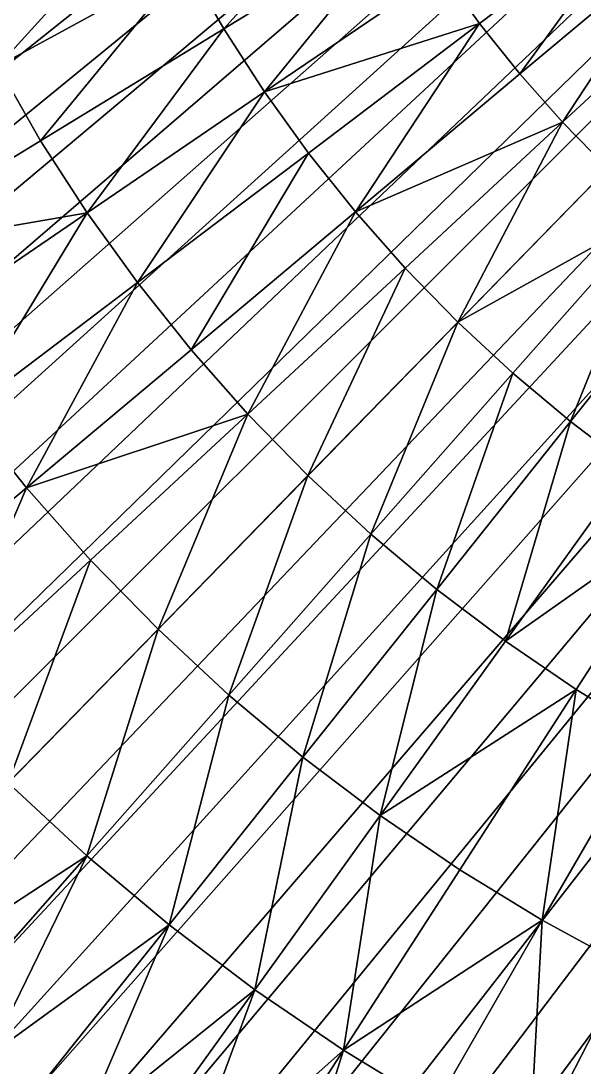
# Model space of a CAD drawing. Header units: millimetres. Extents: x -260 to 430, y -260 to 260.
# Drawn here: x -163.7 to -101.8, y -200.5 to -85.5 of the extents above; entities that cross this region are included whole.
import ezdxf

# ---------------------------------------------------------------- set-up
doc = ezdxf.new("R2010")
doc.units = ezdxf.units.MM
doc.header["$MEASUREMENT"] = 0
doc.layers.add('MESH_3D', color=2, linetype='CONTINUOUS')

msp = doc.modelspace()

# ---------------------------------------------------------------- linework, layer by layer
at = {"layer": 'MESH_3D'}
for points in [[(181.54, 186.13, 2950), (-246.46, -82.81, 2950), (-244.32, -88.93, 2950)], [(181.54, 186.13, 2950), (-244.32, -88.93, 2950), (-242.03, -94.99, 2950)], [(181.54, 186.13, 2950), (-242.03, -94.99, 2950), (-239.58, -100.99, 2950)], [(181.54, 186.13, 2950), (-239.58, -100.99, 2950), (-236.99, -106.93, 2950)], [(181.54, 186.13, 2950), (-236.99, -106.93, 2950), (-234.25, -112.81, 2950)], [(181.54, 186.13, 2950), (-234.25, -112.81, 2950), (-231.37, -118.61, 2950)], [(181.54, 186.13, 2950), (-231.37, -118.61, 2950), (-228.34, -124.35, 2950)], [(181.54, 186.13, 2950), (-228.34, -124.35, 2950), (-225.17, -130, 2950)], [(181.54, 186.13, 2950), (-225.17, -130, 2950), (-221.86, -135.57, 2950)], [(181.54, 186.13, 2950), (-221.86, -135.57, 2950), (-218.41, -141.06, 2950)], [(181.54, 186.13, 2950), (-218.41, -141.06, 2950), (-214.82, -146.46, 2950)], [(181.54, 186.13, 2950), (-214.82, -146.46, 2950), (-211.1, -151.77, 2950)], [(181.54, 186.13, 2950), (-211.1, -151.77, 2950), (-207.25, -156.99, 2950)], [(181.54, 186.13, 2950), (-207.25, -156.99, 2950), (-203.28, -162.11, 2950)], [(181.54, 186.13, 2950), (-203.28, -162.11, 2950), (-199.17, -167.12, 2950)], [(181.54, 186.13, 2950), (-199.17, -167.12, 2950), (-194.94, -172.04, 2950)], [(181.54, 186.13, 2950), (-194.94, -172.04, 2950), (-190.59, -176.84, 2950)], [(181.54, 186.13, 2950), (-190.59, -176.84, 2950), (-186.13, -181.54, 2950)], [(181.54, 186.13, 2950), (-186.13, -181.54, 2950), (-181.54, -186.13, 2950)], [(181.54, 186.13, 2950), (-181.54, -186.13, 2950), (-176.84, -190.59, 2950)], [(181.54, 186.13, 2950), (-176.84, -190.59, 2950), (-172.04, -194.94, 2950)], [(181.54, 186.13, 2950), (-172.04, -194.94, 2950), (-167.12, -199.17, 2950)], [(181.54, 186.13, 2950), (-167.12, -199.17, 2950), (-162.11, -203.28, 2950)], [(181.54, 186.13, 2950), (-162.11, -203.28, 2950), (-156.99, -207.25, 2950)], [(181.54, 186.13, 2950), (-156.99, -207.25, 2950), (-151.77, -211.1, 2950)], [(181.54, 186.13, 2950), (-151.77, -211.1, 2950), (-146.46, -214.82, 2950)], [(181.54, 186.13, 2950), (-146.46, -214.82, 2950), (-141.06, -218.41, 2950)], [(181.54, 186.13, 2950), (-141.06, -218.41, 2950), (-135.57, -221.86, 2950)], [(181.54, 186.13, 2950), (-135.57, -221.86, 2950), (-130, -225.17, 2950)], [(181.54, 186.13, 2950), (-130, -225.17, 2950), (-124.35, -228.34, 2950)], [(181.54, 186.13, 2950), (-124.35, -228.34, 2950), (-118.61, -231.37, 2950)], [(181.54, 186.13, 2950), (-118.61, -231.37, 2950), (-112.81, -234.25, 2950)], [(181.54, 186.13, 2950), (-112.81, -234.25, 2950), (-106.93, -236.99, 2950)], [(181.54, 186.13, 2950), (-106.93, -236.99, 2950), (-100.99, -239.58, 2950)], [(-141.4, -86.41, 2242.86), (-145.53, -79.25, 2242.86), (-124.83, -67.98, 2228.57)], [(-141.4, -86.41, 2242.86), (-124.83, -67.98, 2228.57), (-121.29, -74.12, 2228.57)], [(-166.23, -90.53, 2257.14), (-170.54, -82.13, 2257.14), (-149.3, -71.9, 2242.86)], [(-166.23, -90.53, 2257.14), (-149.3, -71.9, 2242.86), (-145.53, -79.25, 2242.86)], [(-113.31, -85.83, 2228.57), (-117.44, -80.07, 2228.57), (-94.52, -71.59, 2214.29)], [(-108.89, -91.37, 2228.57), (-113.31, -85.83, 2228.57), (-94.52, -71.59, 2214.29)], [(-108.89, -91.37, 2228.57), (-94.52, -71.59, 2214.29), (-90.83, -76.22, 2214.29)], [(-136.92, -93.35, 2242.86), (-141.4, -86.41, 2242.86), (-121.29, -74.12, 2228.57)], [(-136.92, -93.35, 2242.86), (-121.29, -74.12, 2228.57), (-117.44, -80.07, 2228.57)], [(-104.2, -96.68, 2228.57), (-108.89, -91.37, 2228.57), (-90.83, -76.22, 2214.29)], [(-104.2, -96.68, 2228.57), (-90.83, -76.22, 2214.29), (-86.92, -80.65, 2214.29)], [(-161.52, -98.7, 2257.14), (-166.23, -90.53, 2257.14), (-145.53, -79.25, 2242.86)], [(-161.52, -98.7, 2257.14), (-145.53, -79.25, 2242.86), (-141.4, -86.41, 2242.86)], [(-136.92, -93.35, 2242.86), (-117.44, -80.07, 2228.57), (-113.31, -85.83, 2228.57)], [(-99.25, -101.76, 2228.57), (-104.2, -96.68, 2228.57), (-86.92, -80.65, 2214.29)], [(-132.1, -100.06, 2242.86), (-136.92, -93.35, 2242.86), (-113.31, -85.83, 2228.57)], [(-126.94, -106.52, 2242.86), (-132.1, -100.06, 2242.86), (-113.31, -85.83, 2228.57)], [(-126.94, -106.52, 2242.86), (-113.31, -85.83, 2228.57), (-108.89, -91.37, 2228.57)], [(-156.4, -106.63, 2257.14), (-161.52, -98.7, 2257.14), (-141.4, -86.41, 2242.86)], [(-156.4, -106.63, 2257.14), (-141.4, -86.41, 2242.86), (-136.92, -93.35, 2242.86)], [(-181.63, -110.99, 2271.43), (-166.23, -90.53, 2257.14), (-161.52, -98.7, 2257.14)], [(-126.94, -106.52, 2242.86), (-108.89, -91.37, 2228.57), (-104.2, -96.68, 2228.57)], [(-150.89, -114.29, 2257.14), (-156.4, -106.63, 2257.14), (-136.92, -93.35, 2242.86)], [(-150.89, -114.29, 2257.14), (-136.92, -93.35, 2242.86), (-132.1, -100.06, 2242.86)], [(-121.48, -112.71, 2242.86), (-126.94, -106.52, 2242.86), (-104.2, -96.68, 2228.57)], [(-115.71, -118.63, 2242.86), (-121.48, -112.71, 2242.86), (-104.2, -96.68, 2228.57)], [(-115.71, -118.63, 2242.86), (-104.2, -96.68, 2228.57), (-99.25, -101.76, 2228.57)], [(-181.63, -110.99, 2271.43), (-161.52, -98.7, 2257.14), (-156.4, -106.63, 2257.14)], [(-145, -121.67, 2257.14), (-150.89, -114.29, 2257.14), (-132.1, -100.06, 2242.86)], [(-145, -121.67, 2257.14), (-132.1, -100.06, 2242.86), (-126.94, -106.52, 2242.86)], [(-115.71, -118.63, 2242.86), (-99.25, -101.76, 2228.57), (-94.05, -106.58, 2228.57)], [(-175.87, -119.91, 2271.43), (-181.63, -110.99, 2271.43), (-156.4, -106.63, 2257.14)], [(-169.68, -128.52, 2271.43), (-175.87, -119.91, 2271.43), (-156.4, -106.63, 2257.14)], [(-169.68, -128.52, 2271.43), (-156.4, -106.63, 2257.14), (-150.89, -114.29, 2257.14)], [(-138.76, -128.75, 2257.14), (-145, -121.67, 2257.14), (-126.94, -106.52, 2242.86)], [(-138.76, -128.75, 2257.14), (-126.94, -106.52, 2242.86), (-121.48, -112.71, 2242.86)], [(-109.65, -124.25, 2242.86), (-115.71, -118.63, 2242.86), (-94.05, -106.58, 2228.57)], [(-103.32, -129.56, 2242.86), (-109.65, -124.25, 2242.86), (-94.05, -106.58, 2228.57)], [(-103.32, -129.56, 2242.86), (-94.05, -106.58, 2228.57), (-88.62, -111.13, 2228.57)], [(-96.73, -134.55, 2242.86), (-103.32, -129.56, 2242.86), (-88.62, -111.13, 2228.57)], [(-132.17, -135.5, 2257.14), (-138.76, -128.75, 2257.14), (-121.48, -112.71, 2242.86)], [(-132.17, -135.5, 2257.14), (-121.48, -112.71, 2242.86), (-115.71, -118.63, 2242.86)], [(-163.06, -136.82, 2271.43), (-169.68, -128.52, 2271.43), (-150.89, -114.29, 2257.14)], [(-163.06, -136.82, 2271.43), (-150.89, -114.29, 2257.14), (-145, -121.67, 2257.14)], [(-125.25, -141.92, 2257.14), (-132.17, -135.5, 2257.14), (-115.71, -118.63, 2242.86)], [(-125.25, -141.92, 2257.14), (-115.71, -118.63, 2242.86), (-109.65, -124.25, 2242.86)], [(-163.06, -136.82, 2271.43), (-145, -121.67, 2257.14), (-138.76, -128.75, 2257.14)], [(-118.02, -147.99, 2257.14), (-125.25, -141.92, 2257.14), (-109.65, -124.25, 2242.86)], [(-118.02, -147.99, 2257.14), (-109.65, -124.25, 2242.86), (-103.32, -129.56, 2242.86)], [(-181.11, -151.97, 2285.71), (-169.68, -128.52, 2271.43), (-163.06, -136.82, 2271.43)], [(-156.04, -144.78, 2271.43), (-163.06, -136.82, 2271.43), (-138.76, -128.75, 2257.14)], [(-148.62, -152.38, 2271.43), (-156.04, -144.78, 2271.43), (-138.76, -128.75, 2257.14)], [(-148.62, -152.38, 2271.43), (-138.76, -128.75, 2257.14), (-132.17, -135.5, 2257.14)], [(-110.49, -153.69, 2257.14), (-118.02, -147.99, 2257.14), (-103.32, -129.56, 2242.86)], [(-110.49, -153.69, 2257.14), (-103.32, -129.56, 2242.86), (-96.73, -134.55, 2242.86)], [(-140.84, -159.6, 2271.43), (-148.62, -152.38, 2271.43), (-132.17, -135.5, 2257.14)], [(-140.84, -159.6, 2271.43), (-132.17, -135.5, 2257.14), (-125.25, -141.92, 2257.14)], [(-110.49, -153.69, 2257.14), (-96.73, -134.55, 2242.86), (-89.91, -139.2, 2242.86)], [(-173.31, -160.81, 2285.71), (-181.11, -151.97, 2285.71), (-163.06, -136.82, 2271.43)], [(-173.31, -160.81, 2285.71), (-163.06, -136.82, 2271.43), (-156.04, -144.78, 2271.43)], [(-102.7, -159, 2257.14), (-110.49, -153.69, 2257.14), (-89.91, -139.2, 2242.86)], [(-94.64, -163.93, 2257.14), (-102.7, -159, 2257.14), (-89.91, -139.2, 2242.86)], [(-132.71, -166.42, 2271.43), (-140.84, -159.6, 2271.43), (-125.25, -141.92, 2257.14)], [(-132.71, -166.42, 2271.43), (-125.25, -141.92, 2257.14), (-118.02, -147.99, 2257.14)], [(-165.08, -169.25, 2285.71), (-173.31, -160.81, 2285.71), (-156.04, -144.78, 2271.43)], [(-165.08, -169.25, 2285.71), (-156.04, -144.78, 2271.43), (-148.62, -152.38, 2271.43)], [(-124.25, -172.83, 2271.43), (-132.71, -166.42, 2271.43), (-118.02, -147.99, 2257.14)], [(-124.25, -172.83, 2271.43), (-118.02, -147.99, 2257.14), (-110.49, -153.69, 2257.14)], [(-156.44, -177.27, 2285.71), (-165.08, -169.25, 2285.71), (-148.62, -152.38, 2271.43)], [(-156.44, -177.27, 2285.71), (-148.62, -152.38, 2271.43), (-140.84, -159.6, 2271.43)], [(-124.25, -172.83, 2271.43), (-110.49, -153.69, 2257.14), (-102.7, -159, 2257.14)], [(-147.41, -184.85, 2285.71), (-156.44, -177.27, 2285.71), (-140.84, -159.6, 2271.43)], [(-147.41, -184.85, 2285.71), (-140.84, -159.6, 2271.43), (-132.71, -166.42, 2271.43)], [(-115.48, -178.81, 2271.43), (-124.25, -172.83, 2271.43), (-102.7, -159, 2257.14)], [(-106.43, -184.34, 2271.43), (-115.48, -178.81, 2271.43), (-102.7, -159, 2257.14)], [(-106.43, -184.34, 2271.43), (-102.7, -159, 2257.14), (-94.64, -163.93, 2257.14)], [(-97.11, -189.42, 2271.43), (-106.43, -184.34, 2271.43), (-94.64, -163.93, 2257.14)], [(-138.01, -191.97, 2285.71), (-147.41, -184.85, 2285.71), (-132.71, -166.42, 2271.43)], [(-138.01, -191.97, 2285.71), (-132.71, -166.42, 2271.43), (-124.25, -172.83, 2271.43)], [(-156.44, -177.27, 2285.71), (-176.84, -190.59, 2300), (-165.08, -169.25, 2285.71)], [(-128.27, -198.61, 2285.71), (-138.01, -191.97, 2285.71), (-124.25, -172.83, 2271.43)], [(-128.27, -198.61, 2285.71), (-124.25, -172.83, 2271.43), (-115.48, -178.81, 2271.43)], [(-156.44, -177.27, 2285.71), (-172.04, -194.94, 2300), (-176.84, -190.59, 2300)], [(-156.44, -177.27, 2285.71), (-167.12, -199.17, 2300), (-172.04, -194.94, 2300)], [(-147.41, -184.85, 2285.71), (-167.12, -199.17, 2300), (-156.44, -177.27, 2285.71)], [(-128.27, -198.61, 2285.71), (-115.48, -178.81, 2271.43), (-106.43, -184.34, 2271.43)], [(-147.41, -184.85, 2285.71), (-162.11, -203.28, 2300), (-167.12, -199.17, 2300)], [(-147.41, -184.85, 2285.71), (-156.99, -207.25, 2300), (-162.11, -203.28, 2300)], [(-138.01, -191.97, 2285.71), (-156.99, -207.25, 2300), (-147.41, -184.85, 2285.71)], [(-118.21, -204.75, 2285.71), (-128.27, -198.61, 2285.71), (-106.43, -184.34, 2271.43)], [(-107.86, -210.39, 2285.71), (-118.21, -204.75, 2285.71), (-106.43, -184.34, 2271.43)], [(-107.86, -210.39, 2285.71), (-106.43, -184.34, 2271.43), (-97.11, -189.42, 2271.43)], [(-97.24, -215.51, 2285.71), (-107.86, -210.39, 2285.71), (-97.11, -189.42, 2271.43)], [(-138.01, -191.97, 2285.71), (-151.77, -211.1, 2300), (-156.99, -207.25, 2300)], [(-138.01, -191.97, 2285.71), (-146.46, -214.82, 2300), (-151.77, -211.1, 2300)], [(-128.27, -198.61, 2285.71), (-146.46, -214.82, 2300), (-138.01, -191.97, 2285.71)], [(-128.27, -198.61, 2285.71), (-141.06, -218.41, 2300), (-146.46, -214.82, 2300)], [(-128.27, -198.61, 2285.71), (-135.57, -221.86, 2300), (-141.06, -218.41, 2300)], [(-118.21, -204.75, 2285.71), (-135.57, -221.86, 2300), (-128.27, -198.61, 2285.71)], [(-162.11, -203.28, 2950), (-167.12, -199.17, 2300), (-162.11, -203.28, 2300)], [(-162.11, -203.28, 2950), (-167.12, -199.17, 2950), (-167.12, -199.17, 2300)]]:
    msp.add_3dface(points, dxfattribs=at)

doc.saveas('drawing.dxf')
